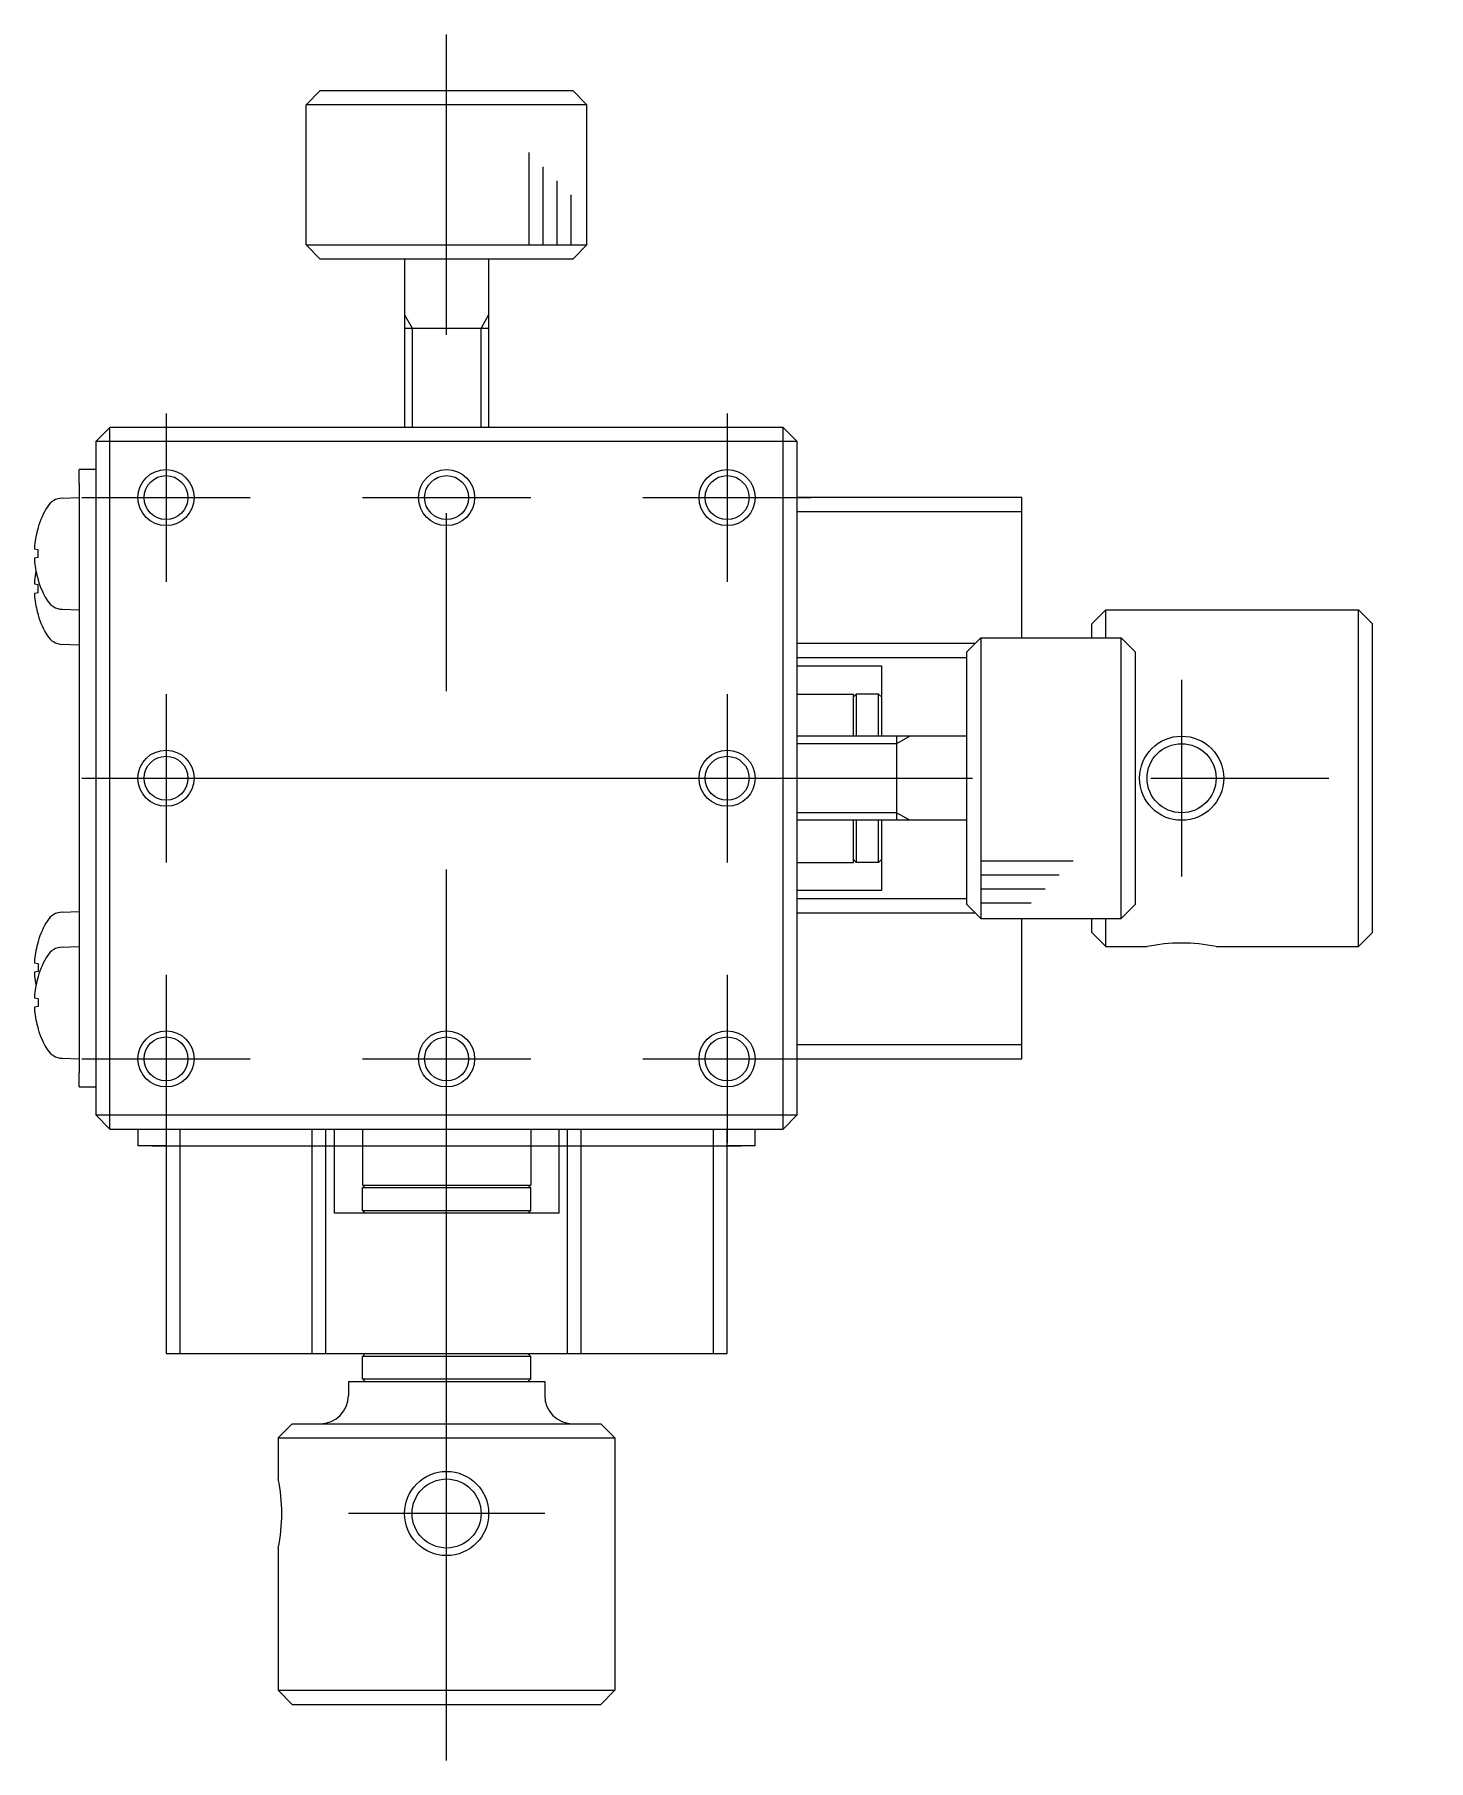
# Model space of a CAD drawing. Extents: x 1 to 231, y 0 to 192.
# Drawn here: x 74.2 to 123.9, y 73.7 to 135.2 of the extents above; entities that cross this region are included whole.
import ezdxf

# ---------------------------------------------------------------- set-up
doc = ezdxf.new("R2010")
doc.units = 0
doc.linetypes.add('CENTER', pattern=[50.8, 31.75, -6.35, 6.35, -6.35])
doc.layers.get('0').update_dxf_attribs({"linetype": 'CONTINUOUS'})
doc.layers.add('CENTER', color=1, linetype='CENTER')

msp = doc.modelspace()

# ---------------------------------------------------------------- linework, layer by layer
at = {"color": 7, "linetype": 'CONTINUOUS'}
for p, q in [((84.392, 133.237), (83.892, 132.737)), ((84.392, 133.237), (93.392, 133.237)), ((93.392, 133.237), (93.892, 132.737)), ((93.892, 132.737), (83.892, 132.737)), ((83.892, 127.737), (83.892, 132.737)), ((93.892, 127.737), (93.892, 132.737)), ((83.892, 127.737), (93.892, 127.737)), ((84.392, 127.237), (83.892, 127.737)), ((93.392, 127.237), (93.892, 127.737)), ((93.392, 127.237), (84.392, 127.237)), ((87.392, 127.237), (87.392, 121.237)), ((90.392, 127.237), (90.392, 121.237)), ((87.392, 124.778), (90.392, 124.778)), ((76.392, 120.737), (76.892, 121.237)), ((76.892, 96.237), (76.892, 121.237)), ((100.892, 121.237), (76.892, 121.237)), ((100.892, 96.237), (100.892, 121.237)), ((100.892, 121.237), (101.392, 120.737)), ((76.392, 120.737), (76.392, 96.737)), ((101.392, 120.737), (76.392, 120.737)), ((101.392, 96.737), (101.392, 120.737)), ((76.392, 119.737), (75.792, 119.737)), ((75.792, 119.237), (75.792, 119.737)), ((75.188, 118.716), (75.792, 118.737)), ((75.792, 119.237), (75.792, 98.237)), ((109.392, 118.737), (101.392, 118.737)), ((109.392, 113.737), (109.392, 118.737)), ((101.392, 118.237), (109.392, 118.237)), ((74.329, 117.654), (74.329, 117.655)), ((74.329, 116.875), (74.209, 116.899)), ((74.329, 116.598), (74.329, 116.875)), ((74.329, 116.598), (74.209, 116.574)), ((74.329, 115.625), (74.209, 115.649)), ((74.329, 115.818), (74.329, 115.82)), ((74.329, 115.348), (74.329, 115.625)), ((74.329, 115.348), (74.209, 115.324)), ((74.329, 114.568), (74.329, 114.57)), ((75.188, 114.758), (75.792, 114.737)), ((111.892, 114.237), (112.392, 114.737)), ((112.392, 113.737), (112.392, 114.737)), ((112.392, 114.737), (121.392, 114.737)), ((121.392, 102.737), (121.392, 114.737)), ((121.892, 114.237), (121.392, 114.737)), ((111.892, 113.737), (111.892, 114.237)), ((121.892, 103.237), (121.892, 114.237)), ((75.188, 113.508), (75.792, 113.487)), ((107.734, 113.537), (101.392, 113.537)), ((107.434, 113.237), (107.934, 113.737)), ((107.434, 104.237), (107.434, 113.237)), ((107.934, 113.737), (107.934, 103.737)), ((107.934, 113.737), (112.934, 113.737)), ((112.934, 103.737), (112.934, 113.737)), ((113.434, 113.237), (112.934, 113.737)), ((113.434, 113.237), (113.434, 104.237)), ((101.392, 113.037), (107.434, 113.037)), ((101.392, 112.737), (104.392, 112.737)), ((104.392, 112.737), (104.392, 110.237)), ((101.392, 111.737), (103.392, 111.737)), ((103.392, 111.637), (103.492, 111.737)), ((103.392, 110.237), (103.392, 111.737)), ((103.492, 111.737), (103.492, 110.237)), ((104.292, 111.737), (103.492, 111.737)), ((104.292, 110.237), (104.292, 111.737)), ((104.392, 111.637), (104.292, 111.737)), ((107.434, 110.237), (101.392, 110.237)), ((104.934, 110.237), (104.934, 107.237)), ((107.434, 107.237), (101.392, 107.237)), ((103.392, 105.737), (103.392, 107.237)), ((103.492, 107.237), (103.492, 105.737)), ((104.292, 105.737), (104.292, 107.237)), ((104.392, 107.237), (104.392, 104.737)), ((103.392, 105.837), (103.492, 105.737)), ((104.392, 105.837), (104.292, 105.737)), ((101.392, 105.737), (103.392, 105.737)), ((104.292, 105.737), (103.492, 105.737)), ((104.392, 104.737), (101.392, 104.737)), ((75.188, 103.966), (75.792, 103.987)), ((107.434, 104.437), (101.392, 104.437)), ((101.392, 103.937), (107.734, 103.937)), ((107.434, 104.237), (107.934, 103.737)), ((113.434, 104.237), (112.934, 103.737)), ((107.934, 103.737), (112.934, 103.737)), ((109.392, 98.737), (109.392, 103.737)), ((111.892, 103.237), (111.892, 103.737)), ((112.392, 102.737), (112.392, 103.737)), ((74.329, 102.905), (74.329, 102.904)), ((75.188, 102.716), (75.792, 102.737)), ((111.892, 103.237), (112.392, 102.737)), ((112.392, 102.737), (113.862, 102.737)), ((116.321, 102.737), (121.392, 102.737)), ((121.892, 103.237), (121.392, 102.737)), ((74.329, 102.125), (74.209, 102.149)), ((74.329, 102.125), (74.329, 101.848)), ((74.329, 101.848), (74.209, 101.824)), ((74.329, 101.655), (74.329, 101.654)), ((74.329, 100.875), (74.209, 100.899)), ((74.329, 100.875), (74.329, 100.598)), ((74.329, 100.598), (74.209, 100.574)), ((74.329, 99.82), (74.329, 99.818)), ((109.392, 99.237), (101.392, 99.237)), ((75.188, 98.758), (75.792, 98.737)), ((101.392, 98.737), (109.392, 98.737)), ((75.792, 97.737), (75.792, 98.237)), ((75.792, 97.737), (76.392, 97.737)), ((76.392, 96.737), (101.392, 96.737)), ((76.892, 96.237), (76.392, 96.737)), ((101.392, 96.737), (100.892, 96.237)), ((76.892, 96.237), (100.892, 96.237)), ((77.892, 96.237), (77.892, 95.637)), ((77.892, 96.237), (77.892, 95.637)), ((78.892, 96.237), (78.892, 88.237)), ((79.392, 88.237), (79.392, 96.237)), ((84.092, 96.237), (84.092, 88.237)), ((84.592, 88.237), (84.592, 96.237)), ((84.892, 93.237), (84.892, 96.237)), ((85.892, 96.237), (85.892, 94.237)), ((91.892, 96.237), (91.892, 94.237)), ((92.892, 96.237), (92.892, 93.237)), ((93.192, 96.237), (93.192, 88.237)), ((93.692, 88.237), (93.692, 96.237)), ((98.392, 96.237), (98.392, 88.237)), ((98.892, 88.237), (98.892, 96.237)), ((99.892, 95.637), (99.892, 96.237)), ((99.892, 95.637), (99.892, 96.237)), ((78.392, 95.637), (77.892, 95.637)), ((78.892, 95.637), (77.892, 95.637)), ((78.392, 95.637), (99.392, 95.637)), ((99.892, 95.637), (98.892, 95.637)), ((99.892, 95.637), (99.392, 95.637)), ((85.992, 94.237), (85.892, 94.137)), ((85.892, 94.237), (91.892, 94.237)), ((91.892, 94.137), (85.892, 94.137)), ((85.892, 93.337), (85.892, 94.137)), ((91.792, 94.237), (91.892, 94.137)), ((91.892, 93.337), (91.892, 94.137)), ((92.892, 93.237), (84.892, 93.237)), ((85.892, 93.337), (91.892, 93.337)), ((85.992, 93.237), (85.892, 93.337)), ((91.792, 93.237), (91.892, 93.337)), ((78.892, 88.237), (98.892, 88.237)), ((85.992, 88.237), (85.892, 88.137)), ((91.892, 88.137), (85.892, 88.137)), ((85.892, 87.337), (85.892, 88.137)), ((91.792, 88.237), (91.892, 88.137)), ((91.892, 87.337), (91.892, 88.137)), ((85.892, 87.337), (91.892, 87.337)), ((85.992, 87.237), (85.892, 87.337)), ((91.792, 87.237), (91.892, 87.337)), ((85.392, 87.237), (92.392, 87.237)), ((85.392, 87.237), (85.392, 86.737)), ((92.392, 87.237), (92.392, 86.737)), ((83.392, 85.737), (82.892, 85.237)), ((83.392, 85.737), (94.392, 85.737)), ((94.392, 85.737), (94.892, 85.237)), ((82.892, 85.237), (94.892, 85.237)), ((82.892, 85.237), (82.892, 83.766)), ((94.892, 85.237), (94.892, 76.237)), ((82.892, 81.307), (82.892, 76.237)), ((82.892, 76.237), (94.892, 76.237)), ((83.392, 75.737), (82.892, 76.237)), ((83.392, 75.737), (94.392, 75.737)), ((94.392, 75.737), (94.892, 76.237))]:
    msp.add_line(p, q, dxfattribs=at)
at = {"color": 3, "linetype": 'CONTINUOUS'}
for p, q in [((91.832, 127.74), (91.832, 131.028)), ((92.332, 127.74), (92.332, 130.528)), ((92.832, 127.74), (92.832, 130.028)), ((93.332, 127.74), (93.332, 129.528)), ((87.392, 125.247), (87.662, 124.778)), ((90.392, 125.247), (90.121, 124.778)), ((87.662, 124.778), (87.662, 121.237)), ((90.121, 121.237), (90.121, 124.778)), ((105.402, 110.237), (104.934, 109.966)), ((104.934, 109.966), (101.392, 109.966)), ((104.934, 107.507), (101.392, 107.507)), ((105.402, 107.237), (104.934, 107.507)), ((107.937, 105.796), (111.225, 105.796)), ((107.937, 105.296), (110.725, 105.296)), ((107.937, 104.796), (110.225, 104.796)), ((107.937, 104.296), (109.725, 104.296))]:
    msp.add_line(p, q, dxfattribs=at)
for centre, radius in [((78.892, 118.737), 1), ((88.892, 118.737), 1), ((98.892, 118.737), 1), ((115.092, 108.737), 1.5), ((78.892, 108.737), 1), ((98.892, 108.737), 1), ((78.892, 98.737), 1), ((88.892, 98.737), 1), ((98.892, 98.737), 1), ((88.892, 82.537), 1.5)]:
    msp.add_circle(centre, radius, dxfattribs=at)
at = {"color": 7, "linetype": 'CONTINUOUS'}
for centre, radius in [((78.892, 118.737), 0.783), ((88.892, 118.737), 0.783), ((98.892, 118.737), 0.783), ((78.892, 108.737), 0.783), ((98.892, 108.737), 0.783), ((115.092, 108.737), 1.23), ((78.892, 98.737), 0.783), ((88.892, 98.737), 0.783), ((98.892, 98.737), 0.783), ((88.892, 82.537), 1.23)]:
    msp.add_circle(centre, radius, dxfattribs=at)
for centre, radius, start, end in [((75.21, 118.076), 0.64, 92, 148.45538), ((77.392, 116.737), 3.2, 148.45538, 162.98882), ((77.401, 116.741), 3.204, 163.44379, 174.89634), ((74.389, 117.655), 0.06, 162.98882, 180), ((74.821, 116.937), 0.616, 179.08456, 179.5116), ((74.732, 116.937), 0.528, 179.51064, 179.98244), ((74.648, 116.937), 0.444, 179.98228, 180.51144), ((74.597, 116.937), 0.392, 180.51129, 181.08639), ((75.206, 116.926), 1.002, 176.99389, 177.63854), ((75.129, 116.929), 0.924, 177.64193, 177.97695), ((75.063, 116.931), 0.859, 177.97657, 178.32534), ((74.989, 116.933), 0.784, 178.32488, 178.69262), ((74.907, 116.935), 0.702, 178.69206, 179.08529), ((74.545, 116.936), 0.341, 181.08514, 181.71929), ((74.493, 116.934), 0.288, 181.71764, 182.43), ((74.442, 116.932), 0.237, 182.42775, 183.24443), ((74.393, 116.929), 0.189, 183.24124, 184.19906), ((74.35, 116.926), 0.145, 184.19438, 185.34722), ((74.311, 116.923), 0.106, 185.34003, 186.77023), ((75.517, 116.908), 1.314, 175.88435, 176.40943), ((75.359, 116.918), 1.155, 176.40671, 176.99002), ((74.279, 116.919), 0.0743, 186.76001, 188.5945), ((74.257, 116.915), 0.0521, 188.58717, 190.89234), ((74.241, 116.912), 0.0349, 190.87521, 193.85841), ((75.6, 116.902), 1.396, 175.38973, 175.88661), ((74.228, 116.909), 0.0218, 193.82582, 197.87013), ((74.219, 116.906), 0.0126, 197.81345, 203.59086), ((75.588, 116.903), 1.385, 174.89687, 175.3919), ((74.214, 116.904), 0.00663, 203.50228, 212.32022), ((74.211, 116.902), 0.00314, 212.16967, 226.63067), ((74.21, 116.901), 0.00149, 226.58172, 250.38167), ((74.606, 116.536), 0.401, 178.90591, 179.47436), ((74.66, 116.536), 0.455, 179.47333, 179.99411), ((74.714, 116.536), 0.509, 179.99439, 180.47722), ((74.804, 116.537), 0.599, 180.47684, 180.91042), ((74.306, 116.551), 0.101, 173.09054, 174.58571), ((74.345, 116.548), 0.14, 174.57747, 175.76815), ((74.39, 116.544), 0.185, 175.76293, 176.74174), ((74.44, 116.542), 0.235, 176.73824, 177.56499), ((74.494, 116.539), 0.289, 177.56254, 178.27753), ((74.55, 116.538), 0.345, 178.27576, 178.90724), ((74.896, 116.538), 0.691, 180.90961, 181.30521), ((74.984, 116.54), 0.78, 181.30459, 181.67156), ((75.066, 116.543), 0.861, 181.67107, 182.0166), ((75.139, 116.545), 0.934, 182.0162, 182.34601), ((75.201, 116.548), 0.997, 182.34567, 182.66442), ((75.251, 116.55), 1.047, 182.66413, 182.97573), ((74.24, 116.561), 0.0345, 165.99053, 168.97289), ((74.257, 116.558), 0.0515, 168.95309, 171.25789), ((74.278, 116.555), 0.0731, 171.24585, 173.09224), ((75.334, 116.554), 1.13, 182.98166, 183.57741), ((75.5, 116.565), 1.297, 183.5748, 184.1087), ((74.219, 116.567), 0.0125, 156.27823, 162.05167), ((74.228, 116.564), 0.0216, 161.98924, 166.02482), ((75.603, 116.572), 1.4, 184.10784, 185.1029), ((74.211, 116.572), 0.00311, 133.32271, 147.7343), ((74.214, 116.57), 0.00652, 147.5517, 156.4044), ((74.21, 116.573), 0.00148, 109.66688, 133.33711), ((77.401, 116.733), 3.204, 185.10364, 196.55623), ((74.821, 115.687), 0.616, 179.08456, 179.5116), ((74.732, 115.687), 0.528, 179.51064, 179.98244), ((74.648, 115.687), 0.444, 179.98228, 180.51144), ((74.597, 115.687), 0.392, 180.51129, 181.08639), ((75.206, 115.676), 1.002, 176.99389, 177.63854), ((75.129, 115.679), 0.924, 177.64193, 177.97695), ((75.063, 115.681), 0.859, 177.97657, 178.32534), ((74.989, 115.683), 0.784, 178.32488, 178.69262), ((74.907, 115.685), 0.702, 178.69206, 179.08529), ((74.545, 115.686), 0.341, 181.08514, 181.71929), ((74.493, 115.684), 0.288, 181.71764, 182.43), ((74.442, 115.682), 0.237, 182.42775, 183.24443), ((74.393, 115.679), 0.189, 183.24124, 184.19906), ((74.35, 115.676), 0.145, 184.19438, 185.34722), ((74.311, 115.673), 0.106, 185.34003, 186.77023), ((75.517, 115.658), 1.314, 175.88435, 176.40943), ((75.359, 115.668), 1.155, 176.40671, 176.99002), ((74.279, 115.669), 0.0743, 186.76001, 188.5945), ((74.257, 115.665), 0.0521, 188.58717, 190.89234), ((74.241, 115.662), 0.0349, 190.87521, 193.85841), ((75.6, 115.652), 1.396, 175.38973, 175.88661), ((74.228, 115.659), 0.0218, 193.82582, 197.87013), ((74.219, 115.656), 0.0126, 197.81345, 203.59086), ((75.588, 115.653), 1.385, 174.89687, 175.3919), ((74.214, 115.654), 0.00663, 203.50228, 212.32022), ((74.211, 115.652), 0.00314, 212.16967, 226.63067), ((77.402, 115.491), 3.206, 168.82838, 174.89512), ((74.21, 115.651), 0.00149, 226.58172, 250.38167), ((74.389, 115.818), 0.06, 180, 197.01118), ((77.392, 116.737), 3.2, 197.01118, 211.54462), ((74.606, 115.286), 0.401, 178.90591, 179.47436), ((74.66, 115.286), 0.455, 179.47333, 179.99411), ((74.714, 115.286), 0.509, 179.99439, 180.47722), ((74.804, 115.287), 0.599, 180.47684, 180.91042), ((74.306, 115.301), 0.101, 173.09054, 174.58571), ((74.345, 115.298), 0.14, 174.57747, 175.76815), ((74.39, 115.294), 0.185, 175.76293, 176.74174), ((74.44, 115.292), 0.235, 176.73824, 177.56499), ((74.494, 115.289), 0.289, 177.56254, 178.27753), ((74.55, 115.288), 0.345, 178.27576, 178.90724), ((74.896, 115.288), 0.691, 180.90961, 181.30521), ((74.984, 115.29), 0.78, 181.30459, 181.67156), ((75.066, 115.293), 0.861, 181.67107, 182.0166), ((75.139, 115.295), 0.934, 182.0162, 182.34601), ((75.201, 115.298), 0.997, 182.34567, 182.66442), ((75.251, 115.3), 1.047, 182.66413, 182.97573), ((74.24, 115.311), 0.0345, 165.99053, 168.97289), ((74.257, 115.308), 0.0515, 168.95309, 171.25789), ((74.278, 115.305), 0.0731, 171.24585, 173.09224), ((75.334, 115.304), 1.13, 182.98166, 183.57741), ((75.5, 115.315), 1.297, 183.5748, 184.1087), ((74.219, 115.317), 0.0125, 156.27823, 162.05167), ((74.228, 115.314), 0.0216, 161.98924, 166.02482), ((75.603, 115.322), 1.4, 184.10784, 185.1029), ((74.211, 115.322), 0.00311, 133.32271, 147.7343), ((74.214, 115.32), 0.00652, 147.5517, 156.4044), ((74.21, 115.323), 0.00148, 109.66688, 133.33711), ((77.401, 115.483), 3.204, 185.10364, 196.55623), ((75.21, 115.397), 0.64, 211.54462, 268), ((74.389, 114.568), 0.06, 180, 197.01118), ((77.392, 115.487), 3.2, 197.01118, 211.54462), ((75.21, 114.147), 0.64, 211.54462, 268), ((75.21, 103.326), 0.64, 92, 148.45538), ((77.392, 101.987), 3.2, 148.45538, 162.98882), ((77.401, 101.991), 3.204, 163.44377, 174.89636), ((74.389, 102.905), 0.06, 162.98882, 180), ((75.21, 102.076), 0.64, 92, 148.45538), ((115.092, 96.864), 6, 78.17538, 101.82462), ((74.804, 102.187), 0.599, 179.08958, 179.52316), ((74.714, 102.188), 0.509, 179.52278, 180.00561), ((74.66, 102.188), 0.455, 180.00589, 180.52667), ((74.606, 102.187), 0.401, 180.52564, 181.09409), ((75.251, 102.174), 1.047, 177.02427, 177.33587), ((75.201, 102.176), 0.997, 177.33558, 177.65433), ((75.139, 102.178), 0.934, 177.65399, 177.9838), ((75.066, 102.181), 0.861, 177.9834, 178.32893), ((74.984, 102.183), 0.78, 178.32844, 178.69541), ((74.896, 102.185), 0.691, 178.69479, 179.09039), ((74.55, 102.186), 0.345, 181.09276, 181.72424), ((74.494, 102.184), 0.289, 181.72247, 182.43746), ((74.44, 102.182), 0.235, 182.43501, 183.26176), ((74.39, 102.179), 0.185, 183.25826, 184.23707), ((74.345, 102.176), 0.14, 184.23185, 185.42253), ((74.306, 102.172), 0.101, 185.41429, 186.90946), ((75.5, 102.159), 1.297, 175.8913, 176.4252), ((75.334, 102.169), 1.13, 176.42259, 177.01834), ((74.278, 102.169), 0.0731, 186.90776, 188.75415), ((74.257, 102.165), 0.0515, 188.74211, 191.04691), ((74.24, 102.162), 0.0345, 191.02711, 194.00947), ((75.603, 102.151), 1.4, 174.8971, 175.89216), ((74.228, 102.159), 0.0216, 193.97518, 198.01076), ((74.219, 102.156), 0.0125, 197.94833, 203.72177), ((74.214, 102.154), 0.00652, 203.5956, 212.4483), ((74.211, 102.152), 0.00311, 212.2657, 226.67729), ((74.21, 102.151), 0.00148, 226.66289, 250.33312), ((77.392, 100.737), 3.2, 148.45538, 162.98882), ((74.597, 101.787), 0.392, 178.91361, 179.48871), ((74.648, 101.786), 0.444, 179.48856, 180.01772), ((74.732, 101.786), 0.528, 180.01756, 180.48936), ((74.821, 101.787), 0.616, 180.4884, 180.91544), ((74.311, 101.801), 0.106, 173.22977, 174.65997), ((74.35, 101.797), 0.145, 174.65278, 175.80562), ((74.393, 101.794), 0.189, 175.80094, 176.75876), ((74.442, 101.791), 0.237, 176.75557, 177.57225), ((74.493, 101.789), 0.288, 177.57, 178.28236), ((74.545, 101.788), 0.341, 178.28071, 178.91486), ((74.907, 101.788), 0.702, 180.91471, 181.30794), ((74.989, 101.79), 0.784, 181.30738, 181.67512), ((75.063, 101.792), 0.859, 181.67466, 182.02343), ((75.129, 101.795), 0.924, 182.02305, 182.35807), ((75.206, 101.798), 1.002, 182.36146, 183.00611), ((74.241, 101.811), 0.0349, 166.14159, 169.12479), ((74.257, 101.808), 0.0521, 169.10766, 171.41283), ((74.279, 101.805), 0.0743, 171.4055, 173.23999), ((75.359, 101.806), 1.155, 183.00998, 183.59329), ((75.517, 101.816), 1.314, 183.59057, 184.11565), ((74.219, 101.817), 0.0126, 156.40914, 162.18655), ((74.228, 101.814), 0.0218, 162.12987, 166.17418), ((75.6, 101.822), 1.396, 184.11339, 184.61027), ((74.211, 101.822), 0.00314, 133.36933, 147.83033), ((74.214, 101.82), 0.00663, 147.67978, 156.49772), ((75.588, 101.821), 1.385, 184.6081, 185.10313), ((74.21, 101.823), 0.00149, 109.61833, 133.41828), ((77.402, 101.983), 3.206, 185.10488, 191.17162), ((77.401, 100.741), 3.204, 163.44377, 174.89636), ((74.389, 101.655), 0.06, 162.98882, 180), ((74.804, 100.937), 0.599, 179.08958, 179.52316), ((74.714, 100.938), 0.509, 179.52278, 180.00561), ((74.66, 100.938), 0.455, 180.00589, 180.52667), ((74.606, 100.937), 0.401, 180.52564, 181.09409), ((75.251, 100.924), 1.047, 177.02427, 177.33587), ((75.201, 100.926), 0.997, 177.33558, 177.65433), ((75.139, 100.928), 0.934, 177.65399, 177.9838), ((75.066, 100.931), 0.861, 177.9834, 178.32893), ((74.984, 100.933), 0.78, 178.32844, 178.69541), ((74.896, 100.935), 0.691, 178.69479, 179.09039), ((74.55, 100.936), 0.345, 181.09276, 181.72424), ((74.494, 100.934), 0.289, 181.72247, 182.43746), ((74.44, 100.932), 0.235, 182.43501, 183.26176), ((74.39, 100.929), 0.185, 183.25826, 184.23707), ((74.345, 100.926), 0.14, 184.23185, 185.42253), ((74.306, 100.922), 0.101, 185.41429, 186.90946), ((75.5, 100.909), 1.297, 175.8913, 176.4252), ((75.334, 100.919), 1.13, 176.42259, 177.01834), ((74.278, 100.919), 0.0731, 186.90776, 188.75415), ((74.257, 100.915), 0.0515, 188.74211, 191.04691), ((74.24, 100.912), 0.0345, 191.02711, 194.00947), ((75.603, 100.901), 1.4, 174.8971, 175.89216), ((74.228, 100.909), 0.0216, 193.97518, 198.01076), ((74.219, 100.906), 0.0125, 197.94833, 203.72177), ((74.214, 100.904), 0.00652, 203.5956, 212.4483), ((74.211, 100.902), 0.00311, 212.2657, 226.67729), ((74.21, 100.901), 0.00148, 226.66289, 250.33312), ((74.597, 100.537), 0.392, 178.91361, 179.48871), ((74.648, 100.536), 0.444, 179.48856, 180.01772), ((74.732, 100.536), 0.528, 180.01756, 180.48936), ((74.821, 100.537), 0.616, 180.4884, 180.91544), ((74.311, 100.551), 0.106, 173.22977, 174.65997), ((74.35, 100.547), 0.145, 174.65278, 175.80562), ((74.393, 100.544), 0.189, 175.80094, 176.75876), ((74.442, 100.541), 0.237, 176.75557, 177.57225), ((74.493, 100.539), 0.288, 177.57, 178.28236), ((74.545, 100.538), 0.341, 178.28071, 178.91486), ((74.907, 100.538), 0.702, 180.91471, 181.30794), ((74.989, 100.54), 0.784, 181.30738, 181.67512), ((75.063, 100.542), 0.859, 181.67466, 182.02343), ((75.129, 100.545), 0.924, 182.02305, 182.35807), ((75.206, 100.548), 1.002, 182.36146, 183.00611), ((74.241, 100.561), 0.0349, 166.14159, 169.12479), ((74.257, 100.558), 0.0521, 169.10766, 171.41283), ((74.279, 100.555), 0.0743, 171.4055, 173.23999), ((75.359, 100.556), 1.155, 183.00998, 183.59329), ((75.517, 100.566), 1.314, 183.59057, 184.11565), ((74.219, 100.567), 0.0126, 156.40914, 162.18655), ((74.228, 100.564), 0.0218, 162.12987, 166.17418), ((75.6, 100.572), 1.396, 184.11339, 184.61027), ((74.211, 100.572), 0.00314, 133.36933, 147.83033), ((74.214, 100.57), 0.00663, 147.67978, 156.49772), ((75.588, 100.571), 1.385, 184.6081, 185.10313), ((74.21, 100.573), 0.00149, 109.61833, 133.41828), ((77.401, 100.733), 3.204, 185.10366, 196.55621), ((74.389, 99.818), 0.06, 180, 197.01118), ((77.392, 100.737), 3.2, 197.01118, 211.54462), ((75.21, 99.397), 0.64, 211.54462, 268), ((84.392, 86.737), 1, 270, 0), ((93.392, 86.737), 1, 180, 270), ((77.019, 82.537), 6, 348.17538, 11.82462)]:
    msp.add_arc(centre, radius, start, end, dxfattribs=at)
at = {"layer": 'CENTER', "color": 1, "linetype": 'CENTER'}
for p, q in [((88.892, 73.737), (88.892, 135.237)), ((78.892, 121.737), (78.892, 115.737)), ((98.892, 121.737), (98.892, 115.737)), ((75.892, 118.737), (81.892, 118.737)), ((85.892, 118.737), (91.892, 118.737)), ((95.892, 118.737), (101.892, 118.737)), ((115.092, 112.237), (115.092, 105.237)), ((78.892, 111.737), (78.892, 105.737)), ((98.892, 111.737), (98.892, 105.737)), ((75.892, 108.737), (123.892, 108.737)), ((78.892, 101.737), (78.892, 95.737)), ((98.892, 101.737), (98.892, 95.737)), ((75.892, 98.737), (81.892, 98.737)), ((85.892, 98.737), (91.892, 98.737)), ((95.892, 98.737), (101.892, 98.737)), ((92.392, 82.537), (85.392, 82.537))]:
    msp.add_line(p, q, dxfattribs=at)

doc.saveas('drawing.dxf')
